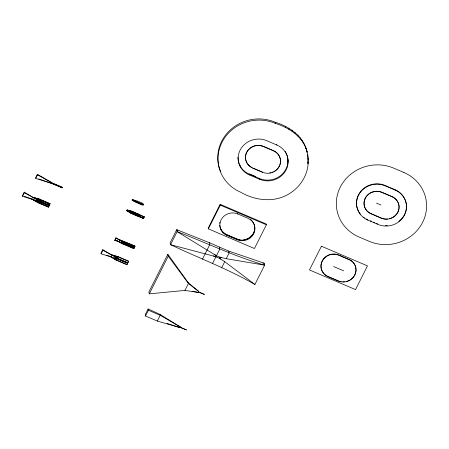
<?xml version="1.0" encoding="UTF-8"?>
<svg xmlns="http://www.w3.org/2000/svg" width="449" height="449" viewBox="0 0 449 449"><rect width="100%" height="100%" fill="white"/><g stroke="black" fill="none" stroke-linecap="round" stroke-linejoin="round"><path stroke-width="0.67" d="M307.761 163.885L307.986 158.334L307.621 154.658C310.478 168.813 303.552 183.798 291.878 191.959C276.938 203.133 256.256 201.309 240.748 192.256A40.191 37.621 -11.7 0 1 221.946 142.4A40.191 37.621 -11.7 0 1 275.433 123.391C289.431 127.791 303.541 137.074 307.116 152.205C304.063 136.513 289.554 126.68 275.192 122.229A40.191 37.621 -11.7 0 0 230.371 129.884A40.191 37.621 -11.7 0 0 220.728 171.821M127.106 210.098L132.023 211.21L144.269 216.918L143.495 218.455L137.321 216.092L131.069 213.427L126.798 210.632L127.106 210.098L137.933 214.875L144.269 216.918L132.068 211.44L127.168 209.896M137.136 201.051L136.378 202.555C124.137 196.269 141.115 202.134 143.186 203.633L142.877 204.57M34.096 197.93L24.224 192.172L24.347 192.75L38.749 200.647L49.373 205.182L49.811 203.986L37.935 199.014M121.623 241.287L123.941 242.668L124.373 241.472L123.211 244.11L117.273 240.967L123.211 244.11L133.836 248.639L135.048 246.237L118.154 239.216L134.997 246.007L134.565 247.197L123.941 242.668L115.909 237.875L120.467 240.597M49.373 205.182L50.002 203.605L39.377 199.07L32.934 197.251L49.811 203.986M114.854 256.761L117.273 258.175L117.907 256.598L116.274 260.162L110.555 256.575L116.274 260.162L126.899 264.691L128.577 261.363L117.952 256.828L111.459 254.779L117.907 256.598L128.532 261.127L127.898 262.71L117.273 258.175L102.872 250.278L102.754 249.7L112.435 255.346M212.568 263.428L219.814 249.027L219.415 247.09L209.386 242.696L176.721 229.686L170.137 242.757L170.541 244.688C198.671 257.99 227.868 268.912 254.909 284.475L264.635 265.163L264.231 263.232L228.704 251.058L219.415 247.09M24.224 192.172L22.45 195.691L22.568 196.275L38.429 201.287L49.053 205.822L48.374 207.163L37.75 202.634L32.031 199.047L34.377 200.237M22.568 196.275L24.347 192.75M37.385 174.285L35.606 177.81L35.729 178.388L51.584 183.4L62.209 187.935L62.529 187.295L51.904 182.76L37.503 174.863L37.385 174.285L51.904 182.76L51.584 183.4L38.805 178.927M35.729 178.388L37.503 174.863M48.374 207.163L50.002 203.605M102.754 249.7L100.974 253.219L101.098 253.803L116.953 258.815L127.578 263.35L126.899 264.691M101.098 253.803L102.872 250.278M126.843 210.867L127.213 210.126M133.836 248.639L134.324 247.68L123.7 243.145L114.849 240.44L115.909 237.875M114.849 240.44L115.977 238.2M136.378 202.555L142.428 205.137L142.833 204.665M128.021 211.075L126.882 210.547L137.708 215.324L143.495 218.455L144.219 216.687L142.962 216.323M167.864 254.252L148.894 291.923L149.293 293.854L184.932 290.413L198.211 292.428L198.688 291.435L188.316 282.848L167.864 254.252L168.263 256.183L188.44 283.442L198.688 291.435M149.293 293.854L168.263 256.183M148.125 308.957L145.223 314.721L145.493 316.006L157.324 321.057L180.419 327.759L180.711 327.181L160.057 314.457L148.125 308.957L148.394 310.242L145.493 316.006M157.324 321.057L160.231 315.293L160.057 314.457M220.162 204.351L208.207 228.086L208.37 228.861L254.431 248.516L266.386 224.781L266.223 224.006L220.162 204.351L220.319 205.126L208.37 228.861M184.932 290.413L188.44 283.442L188.316 282.848M202.432 259.225L209.784 244.626L209.386 242.696M221.851 267.391L224.725 261.677L219.179 258.085L213.393 255.947M177.888 230.455L176.721 229.686L177.119 231.617L216.435 255.75L219.662 257.125L226.229 258.697L229.102 252.989L228.704 251.058M49.053 205.822L48.565 206.781L32.075 199.277M262.85 263.058L264.231 263.232M226.229 258.697L264.635 265.163C234.558 256.34 206.321 242.791 177.119 231.617L170.541 244.688L215.952 256.71M192.178 291.233L198.211 292.428M221.615 257.513L219.662 257.125L219.179 258.085L220.824 259.079M32.979 197.481L39.428 199.3L50.052 203.835M140.447 215.599L137.933 214.875L138.275 213.876L137.271 215.862L143.444 218.225M167.123 323.454L180.419 327.759M114.781 240.12L117.964 241.203M121.129 242.275L123.7 243.145M24.369 196.365L33.316 199.496M35.869 200.389L38.429 201.287M106.727 255.234L111.2 256.8M114.394 257.917L116.953 258.815M32.934 197.251L36.683 198.57M376.531 203.161L380.926 204.963M360.322 214.078A20.003 18.723 -11.7 0 1 361.063 190.977A20.003 18.723 -11.7 0 1 385.04 185.448L395.131 189.747A20.003 18.723 -11.7 0 1 404.762 213.999M385.124 185.83L395.21 190.135A20.003 18.723 -11.7 0 1 404.566 214.948A20.003 18.723 -11.7 0 1 377.951 224.41L367.866 220.105A20.003 18.723 -11.7 0 1 358.504 195.293A20.003 18.723 -11.7 0 1 385.124 185.83L385.04 185.448M276.808 144.988L266.723 140.689A20.003 18.723 -11.7 0 0 240.103 150.151A20.003 18.723 -11.7 0 0 249.459 174.958L259.55 179.263A20.003 18.723 -11.7 0 0 286.165 169.801A20.003 18.723 -11.7 0 0 276.808 144.988L276.646 144.219M391.983 196.544L392.022 196.735A12.527 11.725 -11.7 0 1 397.881 212.27A12.527 11.725 -11.7 0 1 381.218 218.197L371.087 213.702A12.527 11.725 -11.7 0 1 365.228 198.166A12.527 11.725 -11.7 0 1 381.897 192.239L391.983 196.544A12.527 11.725 -11.7 0 1 398.948 208.628M371.127 213.892A12.527 11.725 -11.7 0 1 365.267 198.357A12.527 11.725 -11.7 0 1 381.936 192.43L392.022 196.735M251.451 167.258A12.527 11.725 -11.7 0 1 246.944 151.723A12.527 11.725 -11.7 0 1 263.333 146.318L273.419 150.623A12.527 11.725 -11.7 0 1 280.49 161.685M263.372 146.514L273.463 150.819A12.527 11.725 -11.7 0 1 279.323 166.355A12.527 11.725 -11.7 0 1 262.654 172.276L252.568 167.977A12.527 11.725 -11.7 0 1 246.709 152.436A12.527 11.725 -11.7 0 1 263.372 146.514L263.333 146.318M371.087 213.702L381.179 218.006A12.527 11.725 -11.7 0 0 383.743 218.792M370.307 220.796L371.564 221.335M373.456 222.143L374.719 222.682M376.61 223.484L377.867 224.023M249.852 174.072L255.526 176.491M286.838 154.664A20.003 18.723 -11.7 0 1 281.332 175.003A20.003 18.723 -11.7 0 1 259.387 178.489L249.302 174.19A20.003 18.723 -11.7 0 1 238.178 160.192M323.78 273.458A12.527 11.725 -11.7 0 1 323.611 258.747A12.527 11.725 -11.7 0 1 338.843 255.032L348.968 259.528A12.527 11.725 -11.7 0 1 354.828 275.063A12.527 11.725 -11.7 0 1 338.159 280.99L328.073 276.685A12.527 11.725 -11.7 0 1 322.214 261.15A12.527 11.725 -11.7 0 1 338.883 255.223L348.968 259.528M220.319 205.126L266.386 224.781M237.734 213.937L247.826 218.242A12.527 11.725 -11.7 0 1 253.685 233.777A12.527 11.725 -11.7 0 1 237.016 239.704L226.93 235.399A12.527 11.725 -11.7 0 1 221.071 219.864A12.527 11.725 -11.7 0 1 237.734 213.937L237.616 213.359M333.596 266.538L343.687 270.837M327.074 276.034A12.527 11.725 -11.7 0 0 328.034 276.494L338.119 280.799A12.527 11.725 -11.7 0 0 339.124 281.175M236.853 238.93L226.767 234.625L226.93 235.399M251.956 220.7A12.527 11.725 -11.7 0 1 252.125 235.405A12.527 11.725 -11.7 0 1 236.898 239.121L226.807 234.821A12.527 11.725 -11.7 0 1 219.757 225.291M142.967 204.396L132.343 199.698L136.917 201.809M136.692 202.258L132.118 200.147L142.743 204.839M126.798 210.632L131.018 213.196L136.648 215.599M62.394 187.57L51.921 183.214L62.344 187.665M32.031 199.047L37.699 202.398L48.324 206.933M134.464 247.399L124.003 243.032L134.425 247.478M123.789 244.144L133.791 248.409M198.475 291.901L204.413 294.432L198.43 291.996M127.763 262.979L117.29 258.63L127.712 263.075M116.852 260.196L126.854 264.461M148.394 310.242L160.231 315.293L180.711 327.181M180.588 327.422L186.52 329.953L180.543 327.517M129.391 211.153L131.68 212.209L132.023 211.21L131.018 213.196M129.166 211.602L131.456 212.658M137.708 215.324L140.004 216.485M36.33 199.233L38.749 200.647L39.377 199.07L37.699 202.398M214.218 254.302L216.435 255.75M224.725 261.677L254.909 284.475M395.131 189.747L395.21 190.135M367.866 220.105L367.782 219.718A20.003 18.723 -11.7 0 1 366.064 218.888M305.758 147.525L305.999 148.681M307.986 158.334L308.227 159.496M304.27 144.135L304.512 145.291M307.963 162.038L308.205 163.195M302.435 140.902L302.677 142.064M300.269 137.871L300.51 139.027M297.788 135.054L298.029 136.215M295.021 132.494L295.262 133.65M291.996 130.204L292.237 131.361M288.735 128.212L288.976 129.368M285.278 126.534L285.519 127.69M275.192 122.229L275.433 123.391M262.654 172.276L252.568 167.977M259.387 178.489L259.55 179.263M249.223 173.802L249.459 174.958M236.898 239.121L237.016 239.704M306.88 151.044L307.862 155.82M219.78 223.243A12.527 11.725 -11.7 0 1 219.937 222.221M226.285 234.406A12.527 11.725 -11.7 0 1 221.031 229.484M254.718 226.998A12.527 11.725 -11.7 0 1 254.538 230.062M254.134 231.561A12.527 11.725 -11.7 0 1 253.522 233.003M253.275 233.469A12.527 11.725 -11.7 0 1 252.72 234.367M252.411 234.793A12.527 11.725 -11.7 0 1 246.911 238.991M246.406 239.182A12.527 11.725 -11.7 0 1 243.751 239.833M239.957 239.805A12.527 11.725 -11.7 0 1 238.896 239.603M238.374 239.463A12.527 11.725 -11.7 0 1 237.353 239.132M250.435 219.269A12.527 11.725 -11.7 0 1 251.232 219.954M364.442 217.894A20.003 18.723 -11.7 0 1 363.421 217.148M404.487 214.56A20.003 18.723 -11.7 0 1 403.556 216.205M403.208 216.732A20.003 18.723 -11.7 0 1 398.813 221.351M387.369 225.617A20.003 18.723 -11.7 0 1 385.41 225.656M398.858 209.139A12.527 11.725 -11.7 0 1 394.076 216.491M393.633 216.8A12.527 11.725 -11.7 0 1 392.707 217.367M392.224 217.619A12.527 11.725 -11.7 0 1 389.148 218.714M387.532 218.972A12.527 11.725 -11.7 0 1 384.277 218.882M326.608 275.776A12.527 11.725 -11.7 0 1 324.133 273.839M348.929 259.337A12.527 11.725 -11.7 0 1 351.017 279.284M350.579 279.592A12.527 11.725 -11.7 0 1 349.653 280.159M349.17 280.412A12.527 11.725 -11.7 0 1 346.095 281.506M344.478 281.764A12.527 11.725 -11.7 0 1 342.84 281.82M341.218 281.675A12.527 11.725 -11.7 0 1 339.635 281.332M240.361 166.124A20.003 18.723 -11.7 0 1 239.766 165.041M238.823 162.779A20.003 18.723 -11.7 0 1 238.47 161.601M287.871 159.659A20.003 18.723 -11.7 0 1 287.747 162.729M280.367 162.835A12.527 11.725 -11.7 0 1 279.755 165.086M279.284 166.158A12.527 11.725 -11.7 0 1 274.378 171.31M273.295 171.877A12.527 11.725 -11.7 0 1 272.161 172.337M270.988 172.697A12.527 11.725 -11.7 0 1 269.782 172.949M285.188 151.369A20.003 18.723 -11.7 0 1 285.817 152.43M286.097 152.974A20.003 18.723 -11.7 0 1 286.614 154.091M238.099 159.58A20.003 18.723 -11.7 0 1 237.987 157.133M38.81 201.006L49.036 205.367L38.81 201.006M137.029 202.072L143.753 204.94L137.029 202.072M321.428 246.22L309.473 269.956L355.535 289.611L367.49 265.875L321.428 246.22M403.842 172.45L393.751 168.151A40.191 37.621 -11.7 0 0 340.269 187.16A40.191 37.621 -11.7 0 0 359.071 237.016L369.162 241.321A40.191 37.621 -11.7 0 0 422.644 222.306A40.191 37.621 -11.7 0 0 403.842 172.45"/></g></svg>
